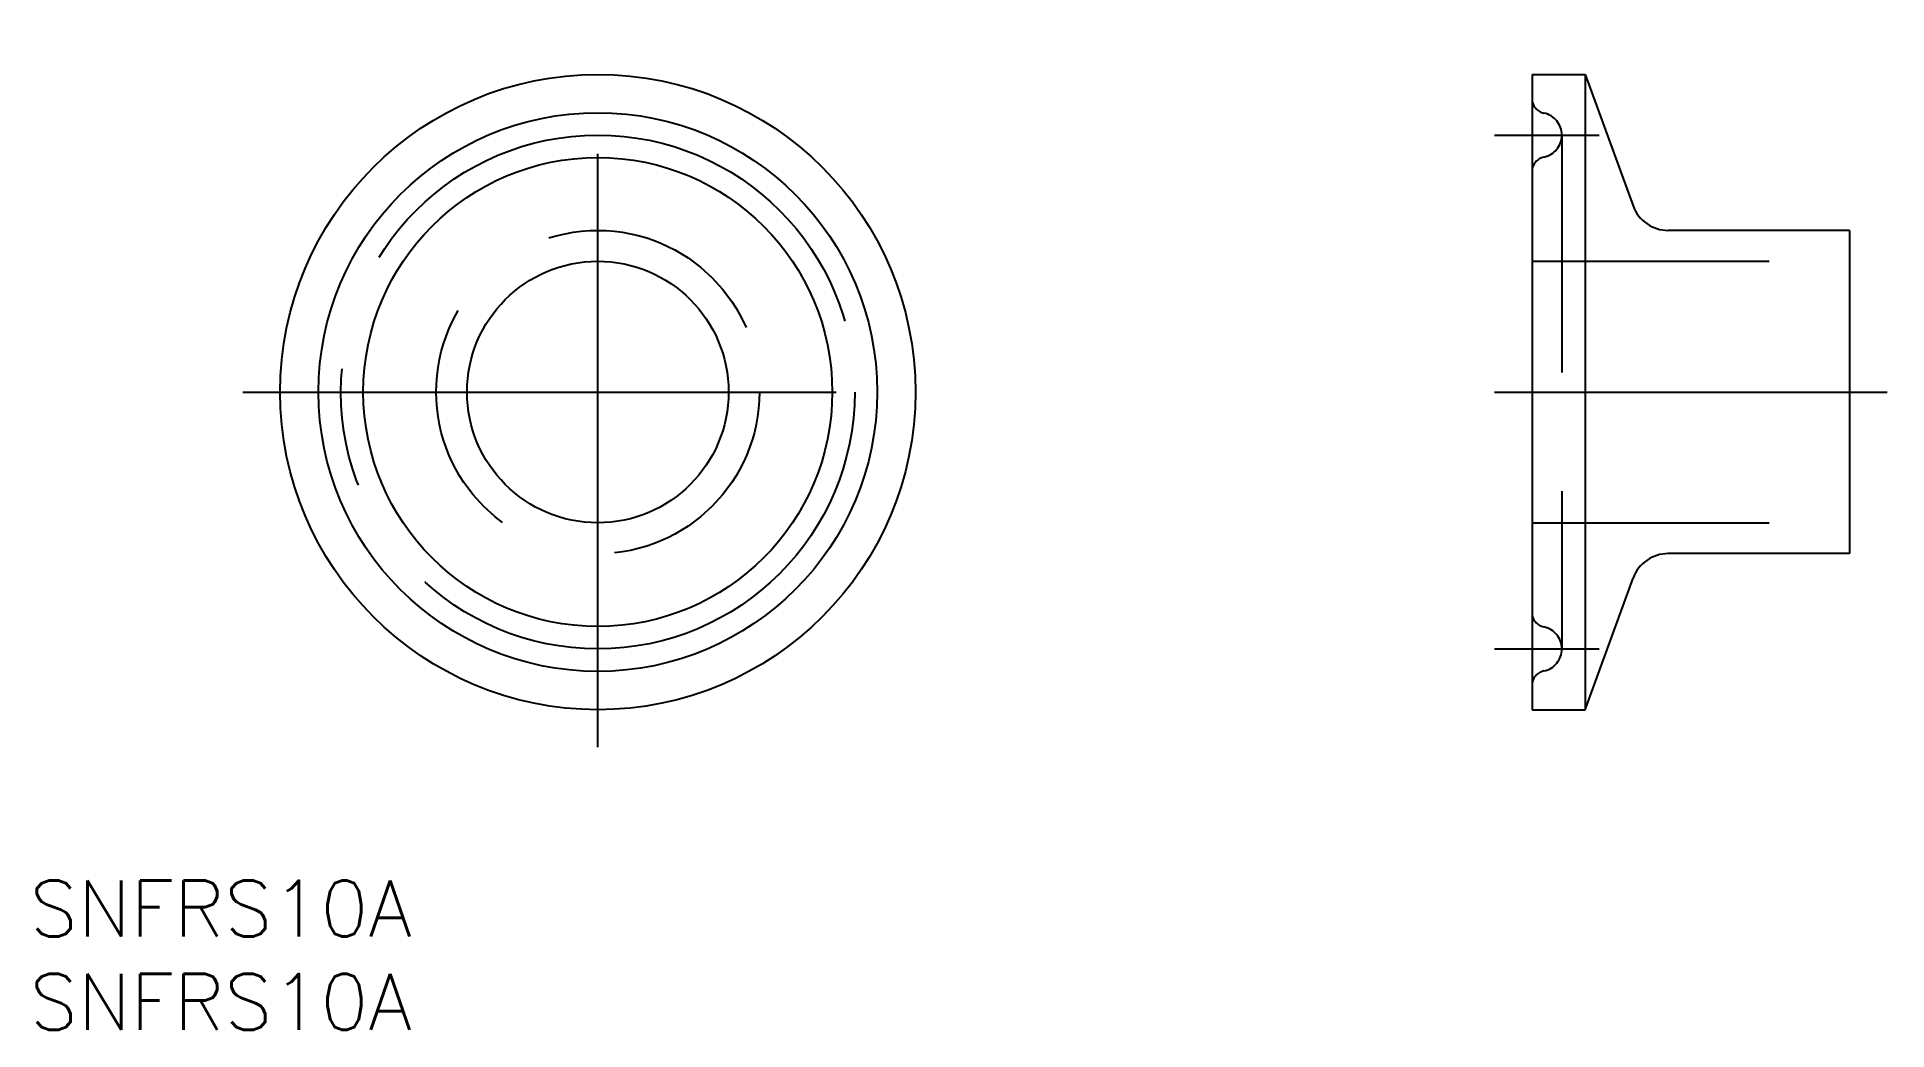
# Model space of a CAD drawing. Extents: x -30 to 69, y -34.1 to 19.
import ezdxf

# ---------------------------------------------------------------- set-up
doc = ezdxf.new("R2010")
doc.units = 0
doc.linetypes.add('CENTER', pattern=[50.8, 31.75, -6.35, 6.35, -6.35])
doc.linetypes.add('DASHED', pattern=[19.05, 12.7, -6.35])
doc.layers.get('0').update_dxf_attribs({"linetype": 'CONTINUOUS'})
doc.layers.add('CENTER', color=1, linetype='CENTER')
doc.styles.get("Standard").update_dxf_attribs({"font": 'txt.shx', "height": 3, "bigfont": 'bigfont.shx'})

msp = doc.modelspace()

# ---------------------------------------------------------------- linework, layer by layer
at = {"color": 7, "linetype": 'CONTINUOUS'}
for p, q in [((50, 17), (50, -17)), ((50, 17), (52.85, 17)), ((52.85, 17), (52.85, -17)), ((52.85, 17), (55.41, 9.966)), ((67, 8.65), (57.29, 8.65)), ((67, 8.65), (67, -8.65)), ((67, -8.65), (57.29, -8.65)), ((52.85, -17), (55.41, -9.966)), ((50, -17), (52.85, -17))]:
    msp.add_line(p, q, dxfattribs=at)
at = {"color": 3, "linetype": 'DASHED'}
for p, q in [((51.6, 13.75), (51.6, -13.75)), ((50, 7), (67, 7)), ((50, -7), (67, -7))]:
    msp.add_line(p, q, dxfattribs=at)
at = {"color": 7, "linetype": 'CONTINUOUS'}
for radius in [17, 14.95, 12.55, 7]:
    msp.add_circle((0, 0), radius, dxfattribs=at)
at = {"color": 3, "linetype": 'DASHED'}
msp.add_circle((0, 0), 8.65, dxfattribs=at)
for centre, radius, start, end in [((50.8, 15.71), 0.8, 180, 258.46304), ((50.4, 13.75), 1.2, 281.53696, 78.46304), ((50.8, 11.79), 0.8, 101.53696, 180), ((50.8, -11.79), 0.8, 180, 258.46304), ((50.4, -13.75), 1.2, 281.53696, 78.46304), ((50.8, -15.71), 0.8, 101.53696, 180)]:
    msp.add_arc(centre, radius, start, end, dxfattribs=at)
at = {"color": 7, "linetype": 'CONTINUOUS'}
for centre, start, end in [((57.29, 10.65), 200, 270), ((57.29, -10.65), 90, 160)]:
    msp.add_arc(centre, 2, start, end, dxfattribs=at)
at = {"layer": 'CENTER', "color": 1, "linetype": 'CENTER'}
for p, q in [((0, -19), (0, 19)), ((48, 13.75), (53.6, 13.75)), ((-19, 0), (19, 0)), ((48, 0), (69, 0)), ((48, -13.75), (53.6, -13.75))]:
    msp.add_line(p, q, dxfattribs=at)
msp.add_circle((0, 0), 13.75, dxfattribs=at)

# ---------------------------------------------------------------- texts
at = {"color": 7, "linetype": 'CONTINUOUS'}
for p in [(-30.402, -29.143), (-30.402, -34.143)]:
    msp.add_text('SNFRS10A', height=3, dxfattribs=at).set_placement(p)

doc.saveas('drawing.dxf')
